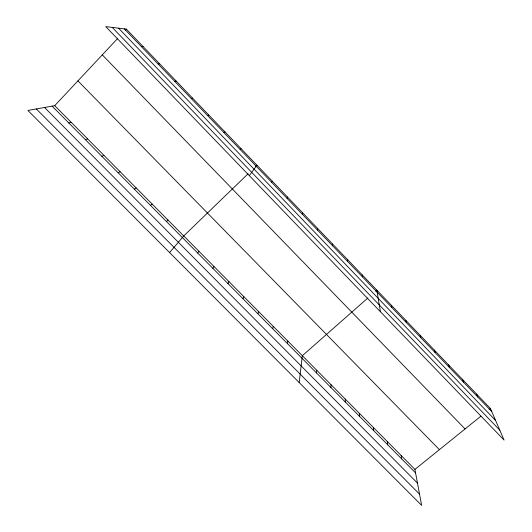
<?xml version="1.0" encoding="UTF-8"?>
<svg xmlns="http://www.w3.org/2000/svg" width="532" height="532" viewBox="0 0 532 532"><rect width="100%" height="100%" fill="white"/><g stroke="black" fill="none" stroke-linecap="round" stroke-linejoin="round"><path stroke-width="0.8" d="M330.971 387.529L331.024 384.676M332.58 245.771L332.62 244.062M316.547 372.979L316.726 370.239M317.511 230.077L317.69 228.507M299.19 382.568L302.336 355.702L367.838 298.013M287.413 343.579L287.845 341.079M302.342 214.276L302.661 212.84M272.703 328.729L273.262 326.349M257.894 313.787L258.585 311.533M287.074 198.37L287.533 197.073M242.984 298.745L243.816 296.61M227.982 283.603L228.94 281.594M271.692 182.35L272.291 181.193M212.873 268.354L213.97 266.479M197.665 253.006L198.902 251.257M249.315 175.64L256.949 165.206L255.772 166.343M169.582 252.574L183.733 235.942L248.125 173.738M54.716 105.662L414.92 469.397L421.643 505.4L27.903 110.457L54.716 105.662L117.572 38.543M125.279 30.317L126.377 29.14L490.431 408.51L504.097 440.104L105.722 26.6L126.377 29.14M166.469 221.531L167.992 220.048M240.145 149.485L241.036 148.621M375.612 291.164L376.809 290.106L380.427 311.732M414.92 469.397L480.881 416.204M489.154 409.534L490.431 408.51M150.476 205.392L152.145 204.049M223.965 132.628L225.009 131.916M134.37 189.133L136.192 187.936M118.151 172.767L120.126 171.71M207.666 115.65L208.863 115.098M101.818 156.282L103.946 155.371M85.366 139.683L87.654 138.919M191.247 98.553L192.604 98.154M68.801 122.965L71.241 122.347M174.715 81.329L176.225 81.083M158.057 63.98L159.726 63.893M141.279 46.503L143.115 46.583M36.336 108.947L419.542 494.135M52.116 106.127L415.578 472.915M44.555 107.477L417.48 483.103M77.925 80.884L439.405 449.653M102.284 54.876L465.074 428.952M118.563 28.183L495.625 420.519M112.232 27.398L499.814 430.202M124.375 28.894L491.761 411.588M476.552 394.046L477.769 397.012M462.581 379.489L463.678 382.335M448.523 364.839L449.5 367.565M434.371 350.089L435.223 352.696M420.12 335.24L420.852 337.727M405.783 320.297L406.388 322.658M391.346 305.255L391.825 307.483M401.161 455.498L401.7 458.91M387.309 441.52L387.735 444.819M362.179 274.864L362.398 276.833M373.378 427.442L373.683 430.634M359.346 413.278L359.539 416.363M347.449 259.516L347.542 261.358M345.235 399.027L345.301 401.993"/></g></svg>
